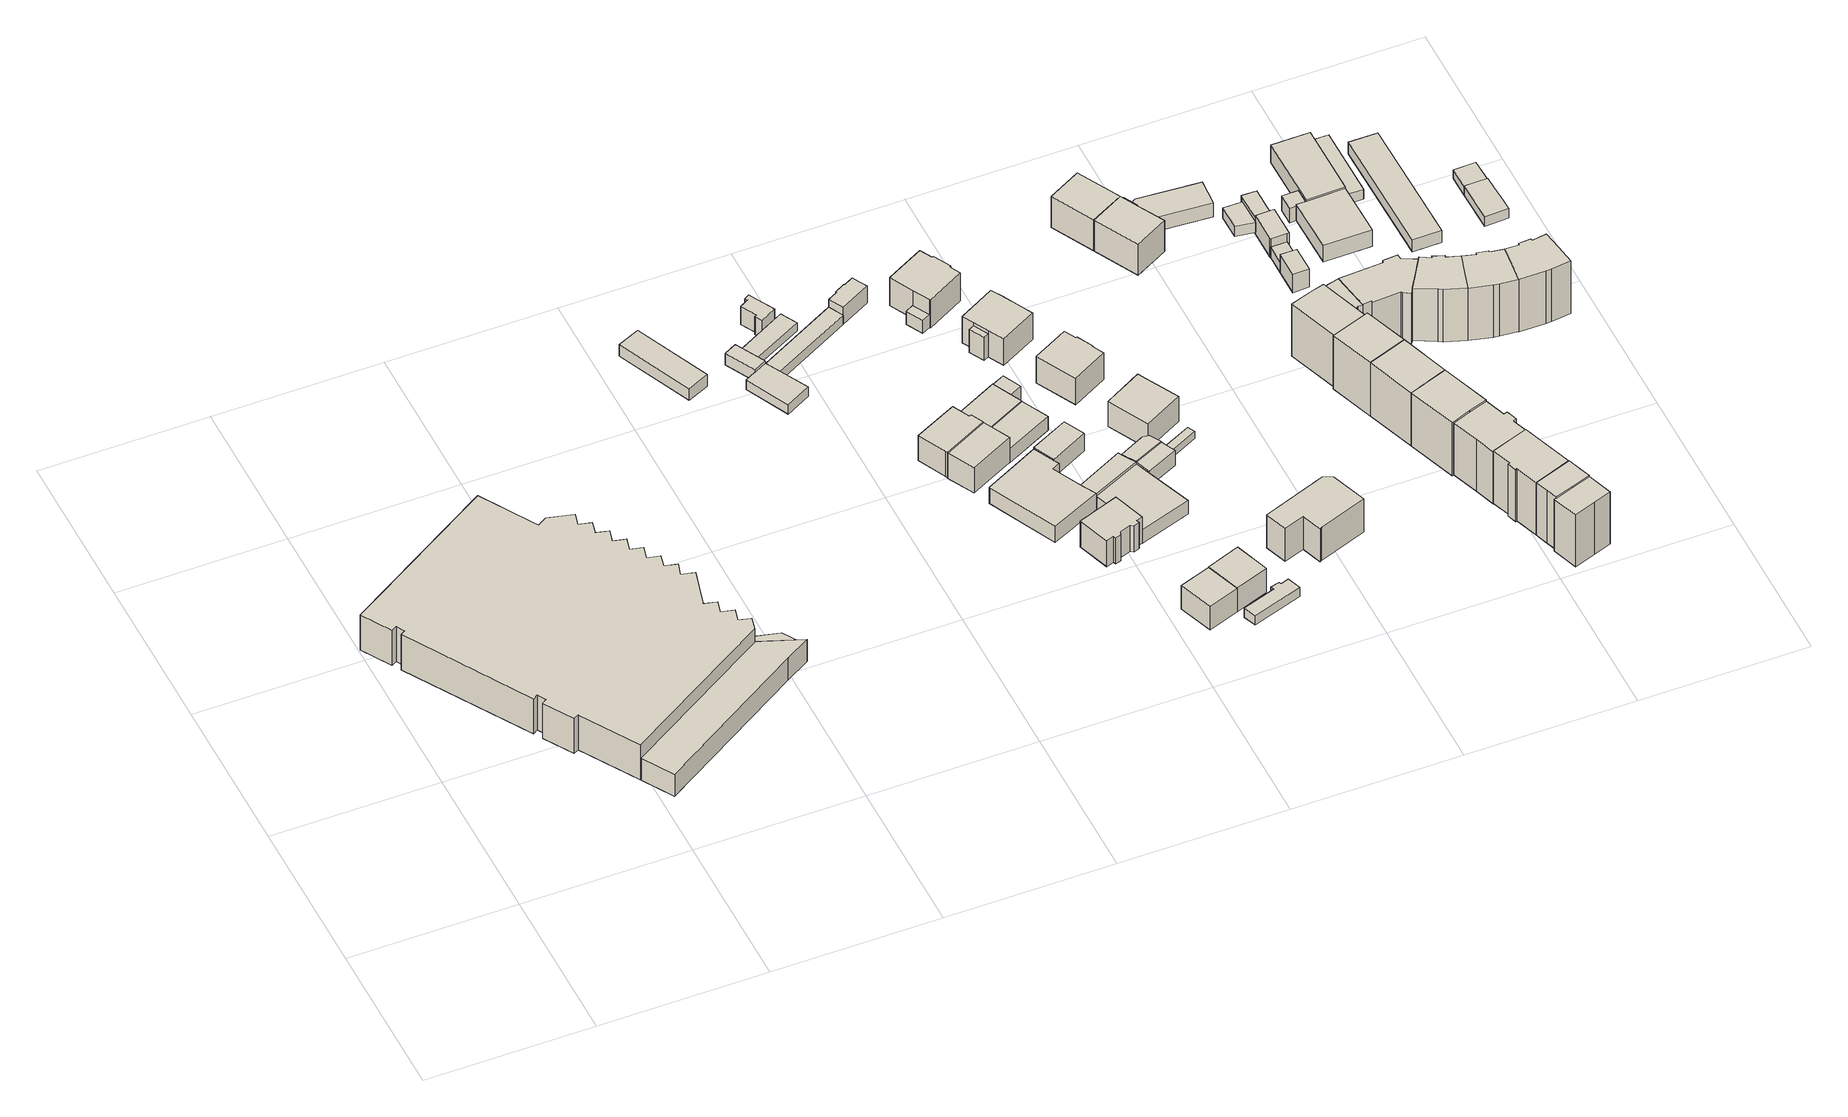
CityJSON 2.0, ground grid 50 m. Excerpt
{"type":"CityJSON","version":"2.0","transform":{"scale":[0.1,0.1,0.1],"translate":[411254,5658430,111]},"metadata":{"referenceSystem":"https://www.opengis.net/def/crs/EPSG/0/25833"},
"CityObjects":{
"building1":{"type":"Building","attributes":{"Dachtyp_tdc":"tdcPolyFlatRoof","Gemeindeschluessel":14612000,"Dachneigung":0,"QualitaetDacherkennung":61,"Geometrietyp2DReferenz":"3000","measuredHeight":13.08,"function":"31001_2000","roofType":"1000"},"geometry":[{"type":"Solid","lod":"1","boundaries":[[[[0,1,2,3,4,5,6,7,8,9,10,11,12,13,14,15,16,17,18,19,20,21,22,23,24,25,26,27,28,29,30,31,32,33,34,35,36,37,38]],[[39,40,41,42,43,44,45,46,47,48,49,50,51,52,53,54,55,56,57,58,59,60,61,62,63,64,65,66,67,68,69,70,71,72,73,74,75,76,77]],[[38,40,39,0]],[[37,41,40,38]],[[36,42,41,37]],[[35,43,42,36]],[[34,44,43,35]],[[33,45,44,34]],[[32,46,45,33]],[[31,47,46,32]],[[30,48,47,31]],[[29,49,48,30]],[[28,50,49,29]],[[27,51,50,28]],[[26,52,51,27]],[[25,53,52,26]],[[24,54,53,25]],[[23,55,54,24]],[[22,56,55,23]],[[21,57,56,22]],[[20,58,57,21]],[[19,59,58,20]],[[18,60,59,19]],[[17,61,60,18]],[[16,62,61,17]],[[15,63,62,16]],[[14,64,63,15]],[[13,65,64,14]],[[12,66,65,13]],[[11,67,66,12]],[[10,68,67,11]],[[9,69,68,10]],[[8,70,69,9]],[[7,71,70,8]],[[6,72,71,7]],[[5,73,72,6]],[[4,74,73,5]],[[3,75,74,4]],[[2,76,75,3]],[[1,77,76,2]],[[0,39,77,1]]]]}]},
"building2":{"type":"Building","attributes":{"Gemeindeschluessel":14612000,"Geometrietyp2DReferenz":"3000","function":"31001_2000","roofType":"9999"},"children":["building2-1","building2-2"]},
"building2-1":{"type":"BuildingPart","attributes":{"Dachtyp_tdc":"tdcPolyFlatRoof","Dachneigung":0,"QualitaetDacherkennung":63,"Geometrietyp2DReferenz":"3000","measuredHeight":6.18,"roofType":"1000"},"parents":["building2"],"geometry":[{"type":"Solid","lod":"1","boundaries":[[[[78,79,80,81]],[[70,69,82,83]],[[81,69,70,78]],[[80,82,69,81]],[[79,83,82,80]],[[78,70,83,79]]]]}]},
"building2-2":{"type":"BuildingPart","attributes":{"Dachtyp_tdc":"tdcPolyFlatRoof","Dachneigung":0,"QualitaetDacherkennung":69,"Geometrietyp2DReferenz":"3000","measuredHeight":8.22,"roofType":"1000"},"parents":["building2"],"geometry":[{"type":"Solid","lod":"1","boundaries":[[[[84,85,86,87,88]],[[89,71,70,83,90]],[[88,71,89,84]],[[87,70,71,88]],[[86,83,70,87]],[[85,90,83,86]],[[84,89,90,85]]]]}]},
"building3":{"type":"Building","attributes":{"Dachtyp_tdc":"tdcPolyFlatRoof","Gemeindeschluessel":14612000,"Dachneigung":7.51,"QualitaetDacherkennung":59,"Geometrietyp2DReferenz":"3000","measuredHeight":4.82,"function":"31001_2000","roofType":"2100"},"geometry":[{"type":"Solid","lod":"1","boundaries":[[[[91,92,93,94]],[[95,96,97,98]],[[94,96,95,91]],[[93,97,96,94]],[[92,98,97,93]],[[91,95,98,92]]]]}]},
"building4":{"type":"Building","attributes":{"Dachtyp_tdc":"tdcPolyFlatRoof","Gemeindeschluessel":14612000,"Dachneigung":4.12,"QualitaetDacherkennung":64,"Geometrietyp2DReferenz":"3000","measuredHeight":4.33,"function":"31001_9998","roofType":"2100"},"geometry":[{"type":"Solid","lod":"1","boundaries":[[[[99,100,101,102,103]],[[104,105,106,107,108]],[[103,105,104,99]],[[102,106,105,103]],[[101,107,106,102]],[[100,108,107,101]],[[99,104,108,100]]]]}]},
"building5":{"type":"Building","attributes":{"Dachtyp_tdc":"tdcFreeFormRoof","Gemeindeschluessel":14612000,"Dachneigung":15.42,"QualitaetDacherkennung":23,"Geometrietyp2DReferenz":"3000","measuredHeight":4.1,"function":"31001_9998","roofType":"5000"},"geometry":[{"type":"Solid","lod":"1","boundaries":[[[[109,110,111,112,113,114,115]],[[116,117,118,108,107,119,120]],[[115,117,116,109]],[[114,118,117,115]],[[113,108,118,114]],[[112,107,108,113]],[[111,119,107,112]],[[110,120,119,111]],[[109,116,120,110]]]]}]},
"building6":{"type":"Building","attributes":{"Dachtyp_tdc":"tdcPolyFlatRoof","Gemeindeschluessel":14612000,"Dachneigung":0,"QualitaetDacherkennung":0,"Geometrietyp2DReferenz":"3000","BezugspunktDach":"2000","measuredHeight":3,"function":"31001_9998"},"geometry":[{"type":"Solid","lod":"1","boundaries":[[[[121,122,123,124,125,126]],[[127,128,129,130,131,132]],[[126,128,127,121]],[[125,129,128,126]],[[124,130,129,125]],[[123,131,130,124]],[[122,132,131,123]],[[121,127,132,122]]]]}]},
"building7":{"type":"Building","attributes":{"Dachtyp_tdc":"tdcPolyFlatRoof","Gemeindeschluessel":14612000,"Dachneigung":0,"QualitaetDacherkennung":67,"Geometrietyp2DReferenz":"3000","measuredHeight":6.72,"function":"31001_9998","roofType":"1000"},"geometry":[{"type":"Solid","lod":"1","boundaries":[[[[133,134,135,136,137,138,139,140,141]],[[142,143,144,145,146,147,148,149,150]],[[141,143,142,133]],[[140,144,143,141]],[[139,145,144,140]],[[138,146,145,139]],[[137,147,146,138]],[[136,148,147,137]],[[135,149,148,136]],[[134,150,149,135]],[[133,142,150,134]]]]}]},
"building8":{"type":"Building","attributes":{"Dachtyp_tdc":"tdcPolyFlatRoof","Gemeindeschluessel":14612000,"Dachneigung":4.12,"QualitaetDacherkennung":83,"Geometrietyp2DReferenz":"3000","measuredHeight":3.66,"function":"31001_9998","roofType":"2100"},"geometry":[{"type":"Solid","lod":"1","boundaries":[[[[151,152,153,154]],[[155,156,157,158]],[[154,156,155,151]],[[153,157,156,154]],[[152,158,157,153]],[[151,155,158,152]]]]}]},
"building9":{"type":"Building","attributes":{"Dachtyp_tdc":"tdcGableRoof","Gemeindeschluessel":14612000,"Dachneigung":14.39,"QualitaetDacherkennung":84,"Geometrietyp2DReferenz":"3000","measuredHeight":10.56,"function":"31001_9998","roofType":"3100"},"geometry":[{"type":"Solid","lod":"1","boundaries":[[[[159,160,161,162,163,164,165,166]],[[167,168,169,170,171,172,173,174]],[[166,168,167,159]],[[165,169,168,166]],[[164,170,169,165]],[[163,171,170,164]],[[162,172,171,163]],[[161,173,172,162]],[[160,174,173,161]],[[159,167,174,160]]]]}]},
"building10":{"type":"Building","attributes":{"Dachtyp_tdc":"tdcPolyFlatRoof","Gemeindeschluessel":14612000,"Dachneigung":14.46,"QualitaetDacherkennung":82,"Geometrietyp2DReferenz":"3000","measuredHeight":10.48,"function":"31001_9998","roofType":"2100"},"geometry":[{"type":"Solid","lod":"1","boundaries":[[[[175,176,177,178]],[[179,180,181,182]],[[178,180,179,175]],[[177,181,180,178]],[[176,182,181,177]],[[175,179,182,176]]]]}]},
"building11":{"type":"Building","attributes":{"Dachtyp_tdc":"tdcPolyFlatRoof","Gemeindeschluessel":14612000,"Dachneigung":0,"QualitaetDacherkennung":43,"Geometrietyp2DReferenz":"3000","measuredHeight":5.96,"function":"31001_2000","roofType":"1000"},"geometry":[{"type":"Solid","lod":"1","boundaries":[[[[183,184,185,186,187,188,189,190]],[[191,192,193,194,195,196,197,198]],[[190,192,191,183]],[[189,193,192,190]],[[188,194,193,189]],[[187,195,194,188]],[[186,196,195,187]],[[185,197,196,186]],[[184,198,197,185]],[[183,191,198,184]]]]}]},
"building12":{"type":"Building","attributes":{"Gemeindeschluessel":14612000,"Geometrietyp2DReferenz":"3000","function":"31001_9998","roofType":"9999"},"children":["building12-1","building12-2"]},
"building12-1":{"type":"BuildingPart","attributes":{"Dachtyp_tdc":"tdcFreeFormRoof","Dachneigung":60.42,"QualitaetDacherkennung":15,"Geometrietyp2DReferenz":"3000","measuredHeight":5.49,"roofType":"5000"},"parents":["building12"],"geometry":[{"type":"Solid","lod":"1","boundaries":[[[[199,200,201,202,203,204]],[[205,206,207,208,209,210]],[[204,206,205,199]],[[203,207,206,204]],[[202,208,207,203]],[[201,209,208,202]],[[200,210,209,201]],[[199,205,210,200]]]]}]},
"building12-2":{"type":"BuildingPart","attributes":{"Dachtyp_tdc":"tdcPolyFlatRoof","Dachneigung":4.67,"QualitaetDacherkennung":57,"Geometrietyp2DReferenz":"3000","measuredHeight":10.01,"roofType":"2100"},"parents":["building12"],"geometry":[{"type":"Solid","lod":"1","boundaries":[[[[211,212,213,214,215,216,217,218,219,220,221,222,223,224]],[[225,210,209,226,227,228,229,230,231,232,233,234,235,236]],[[224,210,225,211]],[[223,209,210,224]],[[222,226,209,223]],[[221,227,226,222]],[[220,228,227,221]],[[219,229,228,220]],[[218,230,229,219]],[[217,231,230,218]],[[216,232,231,217]],[[215,233,232,216]],[[214,234,233,215]],[[213,235,234,214]],[[212,236,235,213]],[[211,225,236,212]]]]}]},
"building13":{"type":"Building","attributes":{"Dachtyp_tdc":"tdcHipAndGableRoof","Gemeindeschluessel":14612000,"Dachneigung":16.32,"QualitaetDacherkennung":55,"Geometrietyp2DReferenz":"3000","measuredHeight":10.18,"function":"31001_9998","roofType":"5000"},"geometry":[{"type":"Solid","lod":"1","boundaries":[[[[237,238,239,240]],[[241,242,243,244]],[[240,242,241,237]],[[239,243,242,240]],[[238,244,243,239]],[[237,241,244,238]]]]}]},
"building14":{"type":"Building","attributes":{"Dachtyp_tdc":"tdcPolyFlatRoof","Gemeindeschluessel":14612000,"Dachneigung":0,"QualitaetDacherkennung":76,"Geometrietyp2DReferenz":"3000","measuredHeight":6.35,"function":"31001_9998","roofType":"1000"},"geometry":[{"type":"Solid","lod":"1","boundaries":[[[[245,246,247,248,249,250,251,252,253]],[[157,254,255,256,257,258,259,260,158]],[[253,254,157,245]],[[252,255,254,253]],[[251,256,255,252]],[[250,257,256,251]],[[249,258,257,250]],[[248,259,258,249]],[[247,260,259,248]],[[246,158,260,247]],[[245,157,158,246]]]]}]},
"building15":{"type":"Building","attributes":{"Gemeindeschluessel":14612000,"Geometrietyp2DReferenz":"3000","function":"31001_9998","roofType":"9999"},"children":["building15-1","building15-2"]},
"building15-1":{"type":"BuildingPart","attributes":{"Dachtyp_tdc":"tdcPolyFlatRoof","Dachneigung":4.75,"QualitaetDacherkennung":85,"Geometrietyp2DReferenz":"3000","measuredHeight":5.37,"roofType":"2100"},"parents":["building15"],"geometry":[{"type":"Solid","lod":"1","boundaries":[[[[261,262,263,264,265,266,267]],[[268,269,270,271,272,273,274]],[[267,269,268,261]],[[266,270,269,267]],[[265,271,270,266]],[[264,272,271,265]],[[263,273,272,264]],[[262,274,273,263]],[[261,268,274,262]]]]}]},
"building15-2":{"type":"BuildingPart","attributes":{"Dachtyp_tdc":"tdcPolyFlatRoof","Dachneigung":5.78,"QualitaetDacherkennung":74,"Geometrietyp2DReferenz":"3000","measuredHeight":5.11,"roofType":"2100"},"parents":["building15"],"geometry":[{"type":"Solid","lod":"1","boundaries":[[[[275,276,277,278]],[[270,269,279,280]],[[278,269,270,275]],[[277,279,269,278]],[[276,280,279,277]],[[275,270,280,276]]]]}]},
"building16":{"type":"Building","attributes":{"Dachtyp_tdc":"tdcPolyFlatRoof","Gemeindeschluessel":14612000,"Dachneigung":5.13,"QualitaetDacherkennung":80,"Geometrietyp2DReferenz":"3000","measuredHeight":5.49,"function":"31001_9998","roofType":"2100"},"geometry":[{"type":"Solid","lod":"1","boundaries":[[[[281,282,283,284]],[[285,286,287,288]],[[284,286,285,281]],[[283,287,286,284]],[[282,288,287,283]],[[281,285,288,282]]]]}]},
"building17":{"type":"Building","attributes":{"Dachtyp_tdc":"tdcPolyFlatRoof","Gemeindeschluessel":14612000,"Dachneigung":6.75,"QualitaetDacherkennung":76,"Geometrietyp2DReferenz":"3000","measuredHeight":6.96,"function":"31001_9998","roofType":"2100"},"geometry":[{"type":"Solid","lod":"1","boundaries":[[[[289,290,291,292]],[[293,294,193,192]],[[292,294,293,289]],[[291,193,294,292]],[[290,192,193,291]],[[289,293,192,290]]]]}]},
"building18":{"type":"Building","attributes":{"Dachtyp_tdc":"tdcFreeFormRoof","Gemeindeschluessel":14612000,"Dachneigung":12.95,"QualitaetDacherkennung":34,"Geometrietyp2DReferenz":"3000","measuredHeight":5.92,"function":"31001_2000","roofType":"5000"},"geometry":[{"type":"Solid","lod":"1","boundaries":[[[[295,296,297,298,299]],[[300,301,302,303,304]],[[299,301,300,295]],[[298,302,301,299]],[[297,303,302,298]],[[296,304,303,297]],[[295,300,304,296]]]]}]},
"building19":{"type":"Building","attributes":{"Dachtyp_tdc":"tdcHipAndGableRoof","Gemeindeschluessel":14612000,"Dachneigung":28.49,"QualitaetDacherkennung":58,"Geometrietyp2DReferenz":"3000","measuredHeight":10.34,"function":"31001_9998","roofType":"5000"},"geometry":[{"type":"Solid","lod":"1","boundaries":[[[[305,306,307,308]],[[244,309,310,241]],[[308,309,244,305]],[[307,310,309,308]],[[306,241,310,307]],[[305,244,241,306]]]]}]},
"building20":{"type":"Building","attributes":{"Dachtyp_tdc":"tdcPolyFlatRoof","Gemeindeschluessel":14612000,"Dachneigung":0,"QualitaetDacherkennung":38,"Geometrietyp2DReferenz":"3000","measuredHeight":4.94,"function":"31001_2000","roofType":"1000"},"geometry":[{"type":"Solid","lod":"1","boundaries":[[[[311,312,313,314,315,316,317]],[[318,319,320,321,322,323,324]],[[317,319,318,311]],[[316,320,319,317]],[[315,321,320,316]],[[314,322,321,315]],[[313,323,322,314]],[[312,324,323,313]],[[311,318,324,312]]]]}]},
"building21":{"type":"Building","attributes":{"Dachtyp_tdc":"tdcFreeFormRoof","Gemeindeschluessel":14612000,"Dachneigung":11.12,"QualitaetDacherkennung":41,"Geometrietyp2DReferenz":"3000","measuredHeight":3.83,"function":"31001_9998","roofType":"5000"},"geometry":[{"type":"Solid","lod":"1","boundaries":[[[[325,326,327,328,329,330,331,332]],[[333,334,335,336,337,338,339,340]],[[332,334,333,325]],[[331,335,334,332]],[[330,336,335,331]],[[329,337,336,330]],[[328,338,337,329]],[[327,339,338,328]],[[326,340,339,327]],[[325,333,340,326]]]]}]},
"building22":{"type":"Building","attributes":{"Dachtyp_tdc":"tdcPolyFlatRoof","Gemeindeschluessel":14612000,"Dachneigung":0,"QualitaetDacherkennung":62,"Geometrietyp2DReferenz":"3000","measuredHeight":8.51,"function":"31001_9998","roofType":"1000"},"geometry":[{"type":"Solid","lod":"1","boundaries":[[[[341,342,343,344]],[[345,346,347,348]],[[344,346,345,341]],[[343,347,346,344]],[[342,348,347,343]],[[341,345,348,342]]]]}]},
"building23":{"type":"Building","attributes":{"Gemeindeschluessel":14612000,"Geometrietyp2DReferenz":"3000","function":"31001_9998","roofType":"9999"},"children":["building23-1","building23-2"]},
"building23-1":{"type":"BuildingPart","attributes":{"Dachtyp_tdc":"tdcTentRoof","Dachneigung":28.01,"QualitaetDacherkennung":72,"Geometrietyp2DReferenz":"3000","measuredHeight":12.23,"roofType":"3500"},"parents":["building23"],"geometry":[{"type":"Solid","lod":"1","boundaries":[[[[349,350,351,352,353,354,355,356,357,358,359]],[[360,361,362,363,364,365,366,367,368,369,370]],[[358,361,360,359]],[[357,362,361,358]],[[356,363,362,357]],[[355,364,363,356]],[[354,365,364,355]],[[353,366,365,354]],[[352,367,366,353]],[[351,368,367,352]],[[350,369,368,351]],[[349,370,369,350]],[[359,360,370,349]]]]}]},
"building23-2":{"type":"BuildingPart","attributes":{"Dachtyp_tdc":"tdcPolyFlatRoof","Dachneigung":11.77,"QualitaetDacherkennung":34,"Geometrietyp2DReferenz":"3000","measuredHeight":5.04,"roofType":"2100"},"parents":["building23"],"geometry":[{"type":"Solid","lod":"1","boundaries":[[[[371,372,373,374]],[[370,375,376,360]],[[374,370,360,371]],[[373,375,370,374]],[[372,376,375,373]],[[371,360,376,372]]]]}]},
"building24":{"type":"Building","attributes":{"Dachtyp_tdc":"tdcPolyFlatRoof","Gemeindeschluessel":14612000,"Dachneigung":4.65,"QualitaetDacherkennung":80,"Geometrietyp2DReferenz":"3000","measuredHeight":5.92,"function":"31001_9998","roofType":"2100"},"geometry":[{"type":"Solid","lod":"1","boundaries":[[[[377,378,379,380,381]],[[300,304,382,383,384]],[[381,304,300,377]],[[380,382,304,381]],[[379,383,382,380]],[[378,384,383,379]],[[377,300,384,378]]]]}]},
"building25":{"type":"Building","attributes":{"Dachtyp_tdc":"tdcPolyFlatRoof","Gemeindeschluessel":14612000,"Dachneigung":6.92,"QualitaetDacherkennung":76,"Geometrietyp2DReferenz":"3000","measuredHeight":5.82,"function":"31001_9998","roofType":"2100"},"geometry":[{"type":"Solid","lod":"1","boundaries":[[[[385,386,387,388,295]],[[324,323,389,390,391]],[[295,323,324,385]],[[388,389,323,295]],[[387,390,389,388]],[[386,391,390,387]],[[385,324,391,386]]]]}]},
"building26":{"type":"Building","attributes":{"Dachtyp_tdc":"tdcTentRoof","Gemeindeschluessel":14612000,"Dachneigung":22.15,"QualitaetDacherkennung":84,"Geometrietyp2DReferenz":"3000","measuredHeight":11.13,"function":"31001_9998","roofType":"3500"},"geometry":[{"type":"Solid","lod":"1","boundaries":[[[[392,393,394,395,396,397,398,399]],[[348,347,400,401,402,403,404,405]],[[399,347,348,392]],[[398,400,347,399]],[[397,401,400,398]],[[396,402,401,397]],[[395,403,402,396]],[[394,404,403,395]],[[393,405,404,394]],[[392,348,405,393]]]]}]},
"building27":{"type":"Building","attributes":{"Dachtyp_tdc":"tdcTentRoof","Gemeindeschluessel":14612000,"Dachneigung":26.47,"QualitaetDacherkennung":76,"Geometrietyp2DReferenz":"3000","measuredHeight":11.35,"function":"31001_9998","roofType":"3500"},"geometry":[{"type":"Solid","lod":"1","boundaries":[[[[406,407,408,409,410,411,412,413]],[[414,415,416,417,418,419,420,421]],[[413,415,414,406]],[[412,416,415,413]],[[411,417,416,412]],[[410,418,417,411]],[[409,419,418,410]],[[408,420,419,409]],[[407,421,420,408]],[[406,414,421,407]]]]}]},
"building28":{"type":"Building","attributes":{"Gemeindeschluessel":14612000,"Geometrietyp2DReferenz":"3000","function":"31001_9998","roofType":"9999"},"children":["building28-1","building28-2"]},
"building28-1":{"type":"BuildingPart","attributes":{"Dachtyp_tdc":"tdcCutTentRoof","Dachneigung":27.19,"QualitaetDacherkennung":59,"Geometrietyp2DReferenz":"3000","measuredHeight":10.46,"roofType":"9999"},"parents":["building28"],"geometry":[{"type":"Solid","lod":"1","boundaries":[[[[422,423,424,425,426,427]],[[428,429,430,431,432,433]],[[427,429,428,422]],[[426,430,429,427]],[[425,431,430,426]],[[424,432,431,425]],[[423,433,432,424]],[[422,428,433,423]]]]}]},
"building28-2":{"type":"BuildingPart","attributes":{"Dachtyp_tdc":"tdcFreeFormRoof","Dachneigung":67.73,"QualitaetDacherkennung":7,"Geometrietyp2DReferenz":"3000","measuredHeight":10.46,"roofType":"5000"},"parents":["building28"],"geometry":[{"type":"Solid","lod":"1","boundaries":[[[[434,435,434,436,437,438,439,440,441,442,443,444]],[[445,446,447,448,449,450,451,452,433,453,445,432]],[[444,446,445,434]],[[443,447,446,444]],[[442,448,447,443]],[[441,449,448,442]],[[440,450,449,441]],[[439,451,450,440]],[[438,452,451,439]],[[437,433,452,438]],[[436,453,433,437]],[[453,436,434,445]]]]}]},
"building29":{"type":"Building","attributes":{"Dachtyp_tdc":"tdcPolyFlatRoof","Gemeindeschluessel":14612000,"Dachneigung":2.6,"QualitaetDacherkennung":57,"Geometrietyp2DReferenz":"3000","measuredHeight":2.65,"function":"31001_9998","roofType":"2100"},"geometry":[{"type":"Solid","lod":"1","boundaries":[[[[454,455,456,457]],[[458,459,460,461]],[[457,459,458,454]],[[456,460,459,457]],[[455,461,460,456]],[[454,458,461,455]]]]}]},
"building30":{"type":"Building","attributes":{"Dachtyp_tdc":"tdcFreeFormRoof","Gemeindeschluessel":14612000,"Dachneigung":30.35,"QualitaetDacherkennung":21,"Geometrietyp2DReferenz":"3000","measuredHeight":14.99,"function":"31001_9998","roofType":"5000"},"geometry":[{"type":"Solid","lod":"1","boundaries":[[[[462,463,464,465,466,467,468,469,470,471]],[[472,473,474,475,476,477,478,479,480,481]],[[471,473,472,462]],[[470,474,473,471]],[[469,475,474,470]],[[468,476,475,469]],[[467,477,476,468]],[[466,478,477,467]],[[465,479,478,466]],[[464,480,479,465]],[[463,481,480,464]],[[462,472,481,463]]]]}]},
"building31":{"type":"Building","attributes":{"Dachtyp_tdc":"tdcHipAndGableRoof","Gemeindeschluessel":14612000,"Dachneigung":25.58,"QualitaetDacherkennung":84,"Geometrietyp2DReferenz":"3000","measuredHeight":12.8,"function":"31001_9998","roofType":"5000"},"geometry":[{"type":"Solid","lod":"1","boundaries":[[[[482,483,484,485]],[[486,487,488,489]],[[485,487,486,482]],[[484,488,487,485]],[[483,489,488,484]],[[482,486,489,483]]]]}]},
"building32":{"type":"Building","attributes":{"Dachtyp_tdc":"tdcFreeFormRoof","Gemeindeschluessel":14612000,"Dachneigung":25.18,"QualitaetDacherkennung":91,"Geometrietyp2DReferenz":"3000","measuredHeight":12.78,"function":"31001_9998","roofType":"5000"},"geometry":[{"type":"Solid","lod":"1","boundaries":[[[[482,490,491,492,483]],[[486,489,493,494,495]],[[483,489,486,482]],[[492,493,489,483]],[[491,494,493,492]],[[490,495,494,491]],[[482,486,495,490]]]]}]},
"building33":{"type":"Building","attributes":{"Dachtyp_tdc":"tdcPolyFlatRoof","Gemeindeschluessel":14612000,"Dachneigung":29.62,"QualitaetDacherkennung":28,"Geometrietyp2DReferenz":"3000","measuredHeight":9.8,"function":"31001_9998","roofType":"2100"},"geometry":[{"type":"Solid","lod":"1","boundaries":[[[[496,497,498,499]],[[500,501,502,503]],[[499,501,500,496]],[[498,502,501,499]],[[497,503,502,498]],[[496,500,503,497]]]]}]},
"building34":{"type":"Building","attributes":{"Dachtyp_tdc":"tdcPolyFlatRoof","Gemeindeschluessel":14612000,"Dachneigung":9.31,"QualitaetDacherkennung":53,"Geometrietyp2DReferenz":"3000","measuredHeight":2.68,"function":"31001_9998","roofType":"2100"},"geometry":[{"type":"Solid","lod":"1","boundaries":[[[[504,505,506,507]],[[508,502,501,509]],[[507,502,508,504]],[[506,501,502,507]],[[505,509,501,506]],[[504,508,509,505]]]]}]},
"building35":{"type":"Building","attributes":{"Dachtyp_tdc":"tdcPolyFlatRoof","Gemeindeschluessel":14612000,"Dachneigung":0,"QualitaetDacherkennung":59,"Geometrietyp2DReferenz":"3000","measuredHeight":2.91,"function":"31001_9998","roofType":"1000"},"geometry":[{"type":"Solid","lod":"1","boundaries":[[[[510,511,512,513]],[[514,515,516,517]],[[513,515,514,510]],[[512,516,515,513]],[[511,517,516,512]],[[510,514,517,511]]]]}]},
"building36":{"type":"Building","attributes":{"Gemeindeschluessel":14612000,"Geometrietyp2DReferenz":"3000","function":"31001_9998","roofType":"9999"},"children":["building36-1","building36-2"]},
"building36-1":{"type":"BuildingPart","attributes":{"Dachtyp_tdc":"tdcFreeFormRoof","Dachneigung":70.33,"QualitaetDacherkennung":20,"Geometrietyp2DReferenz":"3000","measuredHeight":23.27,"roofType":"5000"},"parents":["building36"],"geometry":[{"type":"Solid","lod":"1","boundaries":[[[[518,519,520,521,522,523,524]],[[525,526,527,528,529,530,531]],[[524,526,525,518]],[[523,527,526,524]],[[522,528,527,523]],[[521,529,528,522]],[[520,530,529,521]],[[519,531,530,520]],[[518,525,531,519]]]]}]},
"building36-2":{"type":"BuildingPart","attributes":{"Dachtyp_tdc":"tdcHipAndGableRoof","Dachneigung":43.86,"QualitaetDacherkennung":59,"Geometrietyp2DReferenz":"3000","measuredHeight":22.05,"roofType":"5000"},"parents":["building36"],"geometry":[{"type":"Solid","lod":"1","boundaries":[[[[532,533,534,535,536,537,538,539]],[[540,541,542,543,531,530,528,544]],[[539,541,540,532]],[[538,542,541,539]],[[537,543,542,538]],[[536,531,543,537]],[[535,530,531,536]],[[534,528,530,535]],[[533,544,528,534]],[[532,540,544,533]]]]}]},
"building37":{"type":"Building","attributes":{"Dachtyp_tdc":"tdcFreeFormRoof","Gemeindeschluessel":14612000,"Dachneigung":43.77,"QualitaetDacherkennung":76,"Geometrietyp2DReferenz":"3000","measuredHeight":22.95,"function":"31001_9998","roofType":"5000"},"geometry":[{"type":"Solid","lod":"1","boundaries":[[[[545,546,547,548,549,550]],[[551,552,541,544,553,554]],[[550,552,551,545]],[[549,541,552,550]],[[548,544,541,549]],[[547,553,544,548]],[[546,554,553,547]],[[545,551,554,546]]]]}]},
"building38":{"type":"Building","attributes":{"Dachtyp_tdc":"tdcGableRoof","Gemeindeschluessel":14612000,"Dachneigung":43.93,"QualitaetDacherkennung":76,"Geometrietyp2DReferenz":"3000","measuredHeight":22.89,"function":"31001_9998","roofType":"3100"},"geometry":[{"type":"Solid","lod":"1","boundaries":[[[[546,545,555,556]],[[557,558,559,560]],[[556,558,557,546]],[[555,559,558,556]],[[545,560,559,555]],[[546,557,560,545]]]]}]},
"building39":{"type":"Building","attributes":{"Dachtyp_tdc":"tdcGableRoof","Gemeindeschluessel":14612000,"Dachneigung":43.85,"QualitaetDacherkennung":76,"Geometrietyp2DReferenz":"3000","measuredHeight":22.89,"function":"31001_9998","roofType":"3100"},"geometry":[{"type":"Solid","lod":"1","boundaries":[[[[555,561,562,563,564,556,565]],[[559,566,558,567,568,569,570]],[[565,566,559,555]],[[556,558,566,565]],[[564,567,558,556]],[[563,568,567,564]],[[562,569,568,563]],[[561,570,569,562]],[[555,559,570,561]]]]}]},
"building40":{"type":"Building","attributes":{"Dachtyp_tdc":"tdcGableRoof","Gemeindeschluessel":14612000,"Dachneigung":44.08,"QualitaetDacherkennung":73,"Geometrietyp2DReferenz":"3000","measuredHeight":22.61,"function":"31001_9998","roofType":"3100"},"geometry":[{"type":"Solid","lod":"1","boundaries":[[[[571,572,573,574,575,576,577,578,579,580,581]],[[582,583,584,585,586,587,588,589,590,591,592]],[[581,583,582,571]],[[580,584,583,581]],[[579,585,584,580]],[[578,586,585,579]],[[577,587,586,578]],[[576,588,587,577]],[[575,589,588,576]],[[574,590,589,575]],[[573,591,590,574]],[[572,592,591,573]],[[571,582,592,572]]]]}]},
"building41":{"type":"Building","attributes":{"Dachtyp_tdc":"tdcPolyFlatRoof","Gemeindeschluessel":14612000,"Dachneigung":4.4,"QualitaetDacherkennung":89,"Geometrietyp2DReferenz":"3000","measuredHeight":5.41,"function":"31001_9998","roofType":"2100"},"geometry":[{"type":"Solid","lod":"1","boundaries":[[[[593,594,595,596,597,598]],[[599,600,601,602,516,515]],[[598,600,599,593]],[[597,601,600,598]],[[596,602,601,597]],[[595,516,602,596]],[[594,515,516,595]],[[593,599,515,594]]]]}]},
"building42":{"type":"Building","attributes":{"Dachtyp_tdc":"tdcGableRoof","Gemeindeschluessel":14612000,"Dachneigung":44.74,"QualitaetDacherkennung":74,"Geometrietyp2DReferenz":"3000","measuredHeight":22.44,"function":"31001_9998","roofType":"3100"},"geometry":[{"type":"Solid","lod":"1","boundaries":[[[[603,604,605,606,607,608,609,610,611,612]],[[613,614,615,616,617,618,619,620,621,622]],[[612,614,613,603]],[[611,615,614,612]],[[610,616,615,611]],[[609,617,616,610]],[[608,618,617,609]],[[607,619,618,608]],[[606,620,619,607]],[[605,621,620,606]],[[604,622,621,605]],[[603,613,622,604]]]]}]},
"building43":{"type":"Building","attributes":{"Gemeindeschluessel":14612000,"Geometrietyp2DReferenz":"3000","function":"31001_9998","roofType":"9999"},"children":["building43-1","building43-2"]},
"building43-1":{"type":"BuildingPart","attributes":{"Dachtyp_tdc":"tdcGableRoof","Dachneigung":44.37,"QualitaetDacherkennung":73,"Geometrietyp2DReferenz":"3000","measuredHeight":22.47,"roofType":"3100"},"parents":["building43"],"geometry":[{"type":"MultiSurface","lod":"1","boundaries":[[[623,624,625,626,627,628,629,630]],[[631,632,633,634,621,635,619,636]],[[630,632,631,623]],[[632,630,629,633]],[[629,633,637,638]],[[628,634,633,629]],[[627,621,634,628]],[[626,635,621,627]],[[625,619,635,626]],[[624,636,619,625]],[[623,631,636,624]]]}]},
"building43-2":{"type":"BuildingPart","attributes":{"Dachtyp_tdc":"tdcGableRoof","Dachneigung":43.38,"QualitaetDacherkennung":68,"Geometrietyp2DReferenz":"3000","measuredHeight":22.41,"roofType":"3100"},"parents":["building43"],"geometry":[{"type":"Solid","lod":"1","boundaries":[[[[639,640,641,642,643,644,645]],[[646,647,648,637,649,631,650]],[[645,647,646,639]],[[644,648,647,645]],[[643,637,648,644]],[[642,649,637,643]],[[641,631,649,642]],[[640,650,631,641]],[[639,646,650,640]]]]}]},
"building44":{"type":"Building","attributes":{"Dachtyp_tdc":"tdcFreeFormRoof","Gemeindeschluessel":14612000,"Dachneigung":59.11,"QualitaetDacherkennung":10,"Geometrietyp2DReferenz":"3000","measuredHeight":8.89,"function":"31001_2000","roofType":"5000"},"geometry":[{"type":"Solid","lod":"1","boundaries":[[[[651,652,653,654]],[[655,656,657,658]],[[654,656,655,651]],[[653,657,656,654]],[[652,658,657,653]],[[651,655,658,652]]]]}]},
"building45":{"type":"Building","attributes":{"Dachtyp_tdc":"tdcPolyFlatRoof","Gemeindeschluessel":14612000,"Dachneigung":5.67,"QualitaetDacherkennung":86,"Geometrietyp2DReferenz":"3000","measuredHeight":3.98,"function":"31001_2000","roofType":"2100"},"geometry":[{"type":"Solid","lod":"1","boundaries":[[[[659,660,661,662]],[[663,664,665,666]],[[662,664,663,659]],[[661,665,664,662]],[[660,666,665,661]],[[659,663,666,660]]]]}]},
"building46":{"type":"Building","attributes":{"Dachtyp_tdc":"tdcPolyFlatRoof","Gemeindeschluessel":14612000,"Dachneigung":7.92,"QualitaetDacherkennung":94,"Geometrietyp2DReferenz":"3000","measuredHeight":4.11,"function":"31001_2000","roofType":"2100"},"geometry":[{"type":"Solid","lod":"1","boundaries":[[[[667,668,669,670]],[[671,672,658,657]],[[670,672,671,667]],[[669,658,672,670]],[[668,657,658,669]],[[667,671,657,668]]]]}]},
"building47":{"type":"Building","attributes":{"Dachtyp_tdc":"tdcPolyFlatRoof","Gemeindeschluessel":14612000,"Dachneigung":0,"QualitaetDacherkennung":88,"Geometrietyp2DReferenz":"3000","measuredHeight":7.04,"function":"31001_2000","roofType":"1000"},"geometry":[{"type":"Solid","lod":"1","boundaries":[[[[673,674,675,676,677,678,679]],[[680,681,682,683,684,685,686]],[[679,681,680,673]],[[678,682,681,679]],[[677,683,682,678]],[[676,684,683,677]],[[675,685,684,676]],[[674,686,685,675]],[[673,680,686,674]]]]}]},
"building48":{"type":"Building","attributes":{"Dachtyp_tdc":"tdcFreeFormRoof","Gemeindeschluessel":14612000,"Dachneigung":42.48,"QualitaetDacherkennung":57,"Geometrietyp2DReferenz":"3000","measuredHeight":22.12,"function":"31001_9998","roofType":"5000"},"geometry":[{"type":"Solid","lod":"1","boundaries":[[[[687,688,689,690,691,692,693,694,695,696,697,698]],[[699,700,701,702,703,704,705,706,707,526,708,709]],[[698,700,699,687]],[[697,701,700,698]],[[696,702,701,697]],[[695,703,702,696]],[[694,704,703,695]],[[693,705,704,694]],[[692,706,705,693]],[[691,707,706,692]],[[690,526,707,691]],[[689,708,526,690]],[[688,709,708,689]],[[687,699,709,688]]]]}]},
"building49":{"type":"Building","attributes":{"Dachtyp_tdc":"tdcPolyFlatRoof","Gemeindeschluessel":14612000,"Dachneigung":4.29,"QualitaetDacherkennung":94,"Geometrietyp2DReferenz":"3000","measuredHeight":6.26,"function":"31001_2000","roofType":"2100"},"geometry":[{"type":"Solid","lod":"1","boundaries":[[[[710,711,712,713,714]],[[715,716,717,718,719]],[[714,716,715,710]],[[713,717,716,714]],[[712,718,717,713]],[[711,719,718,712]],[[710,715,719,711]]]]}]},
"building50":{"type":"Building","attributes":{"Dachtyp_tdc":"tdcGableRoof","Gemeindeschluessel":14612000,"Dachneigung":42.48,"QualitaetDacherkennung":55,"Geometrietyp2DReferenz":"3000","measuredHeight":22.32,"function":"31001_9998","roofType":"3100"},"geometry":[{"type":"Solid","lod":"1","boundaries":[[[[720,721,722,723,724,725,726,727,728,729,730,731]],[[732,733,734,735,736,737,738,739,740,741,742,743]],[[731,733,732,720]],[[730,734,733,731]],[[729,735,734,730]],[[728,736,735,729]],[[727,737,736,728]],[[726,738,737,727]],[[725,739,738,726]],[[724,740,739,725]],[[723,741,740,724]],[[722,742,741,723]],[[721,743,742,722]],[[720,732,743,721]]]]}]},
"building51":{"type":"Building","attributes":{"Gemeindeschluessel":14612000,"Geometrietyp2DReferenz":"3000","function":"31001_2000","roofType":"9999"},"children":["building51-1","building51-2","building51-3"]},
"building51-1":{"type":"BuildingPart","attributes":{"Dachtyp_tdc":"tdcPolyFlatRoof","Dachneigung":3.92,"QualitaetDacherkennung":96,"Geometrietyp2DReferenz":"3000","measuredHeight":5.75,"roofType":"2100"},"parents":["building51"],"geometry":[{"type":"Solid","lod":"1","boundaries":[[[[744,745,746,747,748]],[[749,750,751,752,753]],[[748,750,749,744]],[[747,751,750,748]],[[746,752,751,747]],[[745,753,752,746]],[[744,749,753,745]]]]}]},
"building51-2":{"type":"BuildingPart","attributes":{"Dachtyp_tdc":"tdcGableRoof","Dachneigung":22.05,"QualitaetDacherkennung":64,"Geometrietyp2DReferenz":"3000","measuredHeight":7.89,"roofType":"3100"},"parents":["building51"],"geometry":[{"type":"Solid","lod":"1","boundaries":[[[[754,755,756,757,758]],[[759,760,752,751,761]],[[758,760,759,754]],[[757,752,760,758]],[[756,751,752,757]],[[755,761,751,756]],[[754,759,761,755]]]]}]},
"building51-3":{"type":"BuildingPart","attributes":{"Dachtyp_tdc":"tdcGableRoof","Dachneigung":27.16,"QualitaetDacherkennung":91,"Geometrietyp2DReferenz":"3000","measuredHeight":8.05,"roofType":"3100"},"parents":["building51"],"geometry":[{"type":"Solid","lod":"1","boundaries":[[[[762,763,764,765]],[[766,761,751,767]],[[765,761,766,762]],[[764,751,761,765]],[[763,767,751,764]],[[762,766,767,763]]]]}]},
"building52":{"type":"Building","attributes":{"Dachtyp_tdc":"tdcGableRoof","Gemeindeschluessel":14612000,"Dachneigung":42.56,"QualitaetDacherkennung":63,"Geometrietyp2DReferenz":"3000","measuredHeight":22.35,"function":"31001_9998","roofType":"3100"},"geometry":[{"type":"Solid","lod":"1","boundaries":[[[[768,769,770,771,772,773,774,775,776,777,778,779]],[[780,737,781,735,782,783,784,785,786,787,788,789]],[[779,737,780,768]],[[778,781,737,779]],[[777,735,781,778]],[[776,782,735,777]],[[775,783,782,776]],[[774,784,783,775]],[[773,785,784,774]],[[772,786,785,773]],[[771,787,786,772]],[[770,788,787,771]],[[769,789,788,770]],[[768,780,789,769]]]]}]},
"building53":{"type":"Building","attributes":{"Dachtyp_tdc":"tdcPolyFlatRoof","Gemeindeschluessel":14612000,"Dachneigung":4.7,"QualitaetDacherkennung":58,"Geometrietyp2DReferenz":"3000","measuredHeight":3.83,"function":"31001_2000","roofType":"2100"},"geometry":[{"type":"Solid","lod":"1","boundaries":[[[[790,791,792,793]],[[794,795,796,797]],[[793,795,794,790]],[[792,796,795,793]],[[791,797,796,792]],[[790,794,797,791]]]]}]},
"building54":{"type":"Building","attributes":{"Dachtyp_tdc":"tdcPolyFlatRoof","Gemeindeschluessel":14612000,"Dachneigung":0,"QualitaetDacherkennung":40,"Geometrietyp2DReferenz":"3000","measuredHeight":4.36,"function":"31001_2000","roofType":"1000"},"geometry":[{"type":"Solid","lod":"1","boundaries":[[[[798,799,800,801]],[[802,803,804,805]],[[801,803,802,798]],[[800,804,803,801]],[[799,805,804,800]],[[798,802,805,799]]]]}]},
"building55":{"type":"Building","attributes":{"Dachtyp_tdc":"tdcGableRoof","Gemeindeschluessel":14612000,"Dachneigung":42.54,"QualitaetDacherkennung":55,"Geometrietyp2DReferenz":"3000","measuredHeight":22.42,"function":"31001_9998","roofType":"3100"},"geometry":[{"type":"Solid","lod":"1","boundaries":[[[[806,807,808,809,810,811,812,813,814,815,816,817]],[[818,819,820,821,822,823,824,825,826,827,828,829]],[[817,819,818,806]],[[816,820,819,817]],[[815,821,820,816]],[[814,822,821,815]],[[813,823,822,814]],[[812,824,823,813]],[[811,825,824,812]],[[810,826,825,811]],[[809,827,826,810]],[[808,828,827,809]],[[807,829,828,808]],[[806,818,829,807]]]]}]},
"building56":{"type":"Building","attributes":{"Dachtyp_tdc":"tdcPolyFlatRoof","Gemeindeschluessel":14612000,"Dachneigung":6.92,"QualitaetDacherkennung":64,"Geometrietyp2DReferenz":"3000","measuredHeight":3.93,"function":"31001_2000","roofType":"2100"},"geometry":[{"type":"Solid","lod":"1","boundaries":[[[[830,831,832,833,834,835,836]],[[837,838,839,840,841,842,843]],[[836,838,837,830]],[[835,839,838,836]],[[834,840,839,835]],[[833,841,840,834]],[[832,842,841,833]],[[831,843,842,832]],[[830,837,843,831]]]]}]},
"building57":{"type":"Building","attributes":{"Dachtyp_tdc":"tdcPolyFlatRoof","Gemeindeschluessel":14612000,"Dachneigung":7.64,"QualitaetDacherkennung":94,"Geometrietyp2DReferenz":"3000","measuredHeight":3.54,"function":"31001_2000","roofType":"2100"},"geometry":[{"type":"Solid","lod":"1","boundaries":[[[[844,845,846,847]],[[848,849,850,851]],[[847,849,848,844]],[[846,850,849,847]],[[845,851,850,846]],[[844,848,851,845]]]]}]}
},
"vertices":[
[73,929,132],[294,568,132],[309,577,132],[324,552,132],[309,543,132],[362,457,132],[377,465,132],[482,295,132],[933,571,132],[942,610,132],[905,619,132],[914,656,132],[876,666,132],[885,703,132],[847,712,132],[862,771,132],[876,827,132],[837,837,132],[847,874,132],[810,884,132],[818,921,132],[780,930,132],[790,968,132],[752,977,132],[761,1015,132],[723,1024,132],[733,1061,132],[695,1071,132],[704,1108,132],[666,1118,132],[675,1155,132],[598,1174,132],[571,1157,132],[563,1170,132],[469,1323,132],[5,1040,132],[58,953,132],[74,962,132],[88,938,132],[73,929,2],[88,938,2],[74,962,2],[58,953,2],[5,1040,2],[469,1323,2],[563,1170,2],[571,1157,2],[598,1174,2],[675,1155,2],[666,1118,2],[704,1108,2],[695,1071,2],[733,1061,2],[723,1024,2],[761,1015,2],[752,977,2],[790,968,2],[780,930,2],[818,921,2],[810,884,2],[847,874,2],[837,837,2],[876,827,2],[862,771,2],[847,712,2],[885,703,2],[876,666,2],[914,656,2],[905,619,2],[942,610,2],[933,571,2],[482,295,2],[377,465,2],[362,457,2],[309,543,2],[324,552,2],[309,577,2],[294,568,2],
[933,571,64],[1062,523,64],[1020,591,64],[942,610,64],[1020,591,2],[1062,523,2],
[538,203,84],[989,479,84],[1062,523,84],[933,571,84],[482,295,84],[538,203,2],[989,479,2],
[1072,1762,53],[1173,1536,53],[1238,1565,53],[1138,1791,53],[1072,1762,10],[1138,1791,10],[1238,1565,10],[1173,1536,10],
[1310,1611,61],[1357,1522,61],[1395,1542,61],[1355,1617,61],[1348,1630,61],[1310,1611,19],[1348,1630,19],[1355,1617,19],[1395,1542,19],[1357,1522,19],
[1462,1413,54],[1418,1497,54],[1395,1540,54],[1395,1542,54],[1357,1522,54],[1323,1504,54],[1387,1374,54],[1462,1413,19],[1387,1374,19],[1323,1504,19],[1395,1540,19],[1418,1497,19],
[1355,1617,48],[1382,1571,48],[1535,1650,48],[1509,1699,48],[1486,1687,48],[1439,1662,48],[1355,1617,18],[1439,1662,18],[1486,1687,18],[1509,1699,18],[1535,1650,18],[1382,1571,18],
[1428,1683,86],[1439,1662,86],[1486,1687,86],[1457,1742,86],[1446,1763,86],[1430,1754,86],[1435,1746,86],[1409,1732,86],[1434,1686,86],[1428,1683,19],[1434,1686,19],[1409,1732,19],[1435,1746,19],[1430,1754,19],[1446,1763,19],[1457,1742,19],[1486,1687,19],[1439,1662,19],
[1418,1497,53],[1655,1623,53],[1633,1666,53],[1395,1540,53],[1418,1497,18],[1395,1540,18],[1633,1666,18],[1655,1623,18],
[1782,1089,110],[1756,1140,110],[1630,1078,110],[1671,994,110],[1674,988,110],[1807,1055,110],[1804,1060,110],[1788,1092,110],[1782,1089,17],[1788,1092,17],[1804,1060,17],[1807,1055,17],[1674,988,17],[1671,994,17],[1630,1078,17],[1756,1140,17],
[1715,909,108],[1847,975,108],[1807,1055,108],[1674,988,108],[1715,909,15],[1674,988,15],[1807,1055,15],[1847,975,15],
[1736,857,75],[1834,652,75],[1984,721,75],[1958,768,75],[1917,852,75],[1940,863,75],[1932,878,75],[1901,940,75],[1736,857,16],[1901,940,16],[1932,878,16],[1940,863,16],[1917,852,16],[1958,768,16],[1984,721,16],[1834,652,16],
[1931,632,66],[1934,624,66],[2009,651,66],[2006,659,66],[2003,667,66],[1928,641,66],[1931,632,19],[1928,641,19],[2003,667,19],[2006,659,19],[2009,651,19],[1934,624,19],
[1887,607,115],[1921,511,115],[1943,519,115],[1946,511,115],[1963,517,115],[1966,527,115],[2000,539,115],[2009,533,115],[2026,539,115],[2023,548,115],[2024,548,115],[2042,554,115],[2009,651,115],[1934,624,115],[1887,607,19],[2042,554,19],[2024,548,19],[2023,548,19],[2026,539,19],[2009,533,19],[2000,539,19],[1966,527,19],[1963,517,19],[1946,511,19],[1943,519,19],[1921,511,19],
[2166,219,104],[2129,321,104],[2036,288,104],[2074,185,104],[2166,219,17],[2074,185,17],[2036,288,17],[2129,321,17],
[1633,1666,81],[1655,1623,81],[1746,1671,81],[1732,1697,81],[1723,1715,81],[1693,1699,81],[1692,1701,81],[1661,1685,81],[1663,1682,81],[1663,1682,18],[1661,1685,18],[1692,1701,18],[1693,1699,18],[1723,1715,18],[1732,1697,18],[1746,1671,18],
[1756,1140,66],[1782,1089,66],[1788,1092,66],[1807,1055,66],[1949,1126,66],[1932,1160,66],[1905,1215,66],[1756,1140,16],[1905,1215,16],[1932,1160,16],[1949,1126,16],[1807,1055,16],[1788,1092,16],[1782,1089,16],
[1932,1160,64],[1970,1179,64],[1943,1234,64],[1905,1215,64],[1943,1234,16],[1970,1179,16],
[1949,1126,65],[1807,1055,65],[1847,975,65],[1989,1046,65],[1949,1126,14],[1989,1046,14],[1847,975,14],[1807,1055,14],
[2013,996,81],[1901,940,81],[1932,878,81],[2044,934,81],[2013,996,16],[2044,934,16],
[2128,788,73],[2104,828,73],[2099,839,73],[1958,768,73],[1984,721,73],[2128,788,17],[1984,721,17],[1958,768,17],[2099,839,17],[2104,828,17],
[2129,321,106],[2166,219,106],[2266,255,106],[2229,358,106],[2229,358,17],[2266,255,17],
[2197,606,67],[2145,742,67],[2128,788,67],[1984,721,67],[2003,667,67],[2009,651,67],[2042,554,67],[2197,606,18],[2042,554,18],[2009,651,18],[2003,667,18],[1984,721,18],[2128,788,18],[2145,742,18],
[2275,226,51],[2175,193,51],[2190,154,51],[2340,205,51],[2325,245,51],[2300,236,51],[2298,244,51],[2271,236,51],[2275,226,17],[2271,236,17],[2298,244,17],[2300,236,17],[2325,245,17],[2340,205,17],[2190,154,17],[2175,193,17],
[1940,1348,104],[1955,1356,104],[1932,1400,104],[1916,1392,104],[1940,1348,19],[1916,1392,19],[1932,1400,19],[1955,1356,19],
[1860,1521,121],[1861,1519,121],[1974,1580,121],[1957,1612,121],[1961,1614,121],[1934,1665,121],[1930,1662,121],[1923,1675,121],[1910,1699,121],[1797,1639,121],[1833,1571,121],[1833,1571,17],[1797,1639,17],[1910,1699,17],[1923,1675,17],[1930,1662,17],[1934,1665,17],[1961,1614,17],[1957,1612,17],[1974,1580,17],[1861,1519,17],[1860,1521,17],
[1833,1571,65],[1808,1558,65],[1834,1508,65],[1860,1521,65],[1834,1508,17],[1808,1558,17],
[2128,788,75],[2219,830,75],[2200,864,75],[2181,866,75],[2104,828,75],[2181,866,17],[2200,864,17],[2219,830,17],
[2145,742,73],[2240,786,73],[2229,808,73],[2219,830,73],[2219,830,18],[2229,808,18],[2240,786,18],
[1955,1356,117],[1979,1311,117],[2088,1368,117],[2070,1404,117],[2042,1456,117],[2022,1491,117],[1914,1432,117],[1932,1400,117],[1914,1432,19],[2022,1491,19],[2042,1456,19],[2070,1404,19],[2088,1368,19],[1979,1311,19],
[2183,1193,116],[2159,1239,116],[2156,1238,116],[2137,1273,116],[2031,1217,116],[2093,1100,116],[2199,1156,116],[2181,1192,116],[2183,1193,18],[2181,1192,18],[2199,1156,18],[2093,1100,18],[2031,1217,18],[2137,1273,18],[2156,1238,18],[2159,1239,18],
[2315,933,110],[2296,968,110],[2263,1030,110],[2251,1053,110],[2138,992,110],[2201,872,110],[2315,933,17],[2201,872,17],[2138,992,17],[2251,1053,17],[2263,1030,17],[2296,968,17],
[2270,1017,74],[2263,1030,74],[2283,992,74],[2296,968,74],[2300,970,74],[2311,976,74],[2315,986,74],[2306,1005,74],[2296,1023,74],[2287,1025,74],[2274,1018,74],[2270,1017,17],[2274,1018,17],[2287,1025,17],[2296,1023,17],[2306,1005,17],[2315,986,17],[2311,976,17],[2300,970,17],[2283,992,17],
[2317,878,45],[2219,830,45],[2229,808,45],[2328,856,45],[2317,878,19],[2328,856,19],[2229,808,19],[2219,830,19],
[2441,300,141],[2447,302,141],[2592,355,141],[2553,462,141],[2553,463,141],[2526,475,141],[2525,475,141],[2334,405,141],[2358,338,141],[2420,360,141],[2441,300,19],[2420,360,19],[2358,338,19],[2334,405,19],[2525,475,19],[2526,475,19],[2553,463,19],[2553,462,19],[2592,355,19],[2447,302,19],
[2369,1603,137],[2468,1656,137],[2401,1782,137],[2302,1729,137],[2369,1603,23],[2302,1729,23],[2401,1782,23],[2468,1656,23],
[2438,1472,137],[2538,1525,137],[2489,1616,137],[2489,1616,23],[2538,1525,23],[2438,1472,23],
[2468,1656,121],[2489,1616,121],[2503,1623,121],[2482,1663,121],[2468,1656,27],[2482,1663,27],[2503,1623,27],[2489,1616,27],
[2532,1639,51],[2511,1678,51],[2482,1663,51],[2503,1623,51],[2532,1639,27],[2511,1678,27],
[2503,1623,55],[2524,1584,55],[2553,1600,55],[2532,1639,55],[2503,1623,26],[2532,1639,26],[2553,1600,26],[2524,1584,26],
[2841,1082,200],[2793,1069,200],[2794,1068,200],[2830,965,200],[2835,952,200],[2846,966,200],[2860,966,200],[2841,1082,17],[2860,966,17],[2846,966,17],[2835,952,17],[2830,965,17],[2794,1068,17],[2793,1069,17],
[2797,901,210],[2847,918,210],[2835,952,210],[2794,1068,210],[2793,1069,210],[2751,1058,210],[2687,1036,210],[2743,881,210],[2797,901,17],[2743,881,17],[2687,1036,17],[2751,1058,17],[2847,918,17],
[2784,747,215],[2901,789,215],[2853,921,215],[2847,918,215],[2743,881,215],[2737,879,215],[2784,747,17],[2737,879,17],[2853,921,17],[2901,789,17],
[2837,600,215],[2953,642,215],[2901,789,18],[2953,642,18],[2837,600,18],[2784,747,18],
[2890,454,215],[2895,455,215],[2951,476,215],[3006,495,215],[2898,622,215],[2898,622,18],[3006,495,18],[2951,476,18],[2895,455,18],[2890,454,18],
[3040,435,211],[3029,431,211],[3006,495,211],[2951,476,211],[2895,455,211],[2925,373,211],[2946,313,211],[3002,333,211],[3057,353,211],[3041,398,211],[3052,402,211],[3040,435,19],[3052,402,19],[3041,398,19],[3057,353,19],[3002,333,19],[2946,313,19],[2925,373,19],[2895,455,19],[2951,476,19],[3006,495,19],[3029,431,19],
[2511,1678,77],[2532,1639,77],[2553,1600,77],[2707,1589,77],[2712,1672,77],[2525,1686,77],[2511,1678,26],[2525,1686,26],[2712,1672,26],[2707,1589,26],
[2972,225,214],[2976,228,214],[3001,158,214],[3057,178,214],[3113,198,214],[3057,353,214],[3001,333,214],[2946,313,214],[2967,255,214],[2962,253,214],[2972,225,21],[2962,253,21],[2967,255,21],[2946,313,21],[3001,333,21],[3057,353,21],[3113,198,21],[3057,178,21],[3001,158,21],[2976,228,21],
[3139,125,216],[3127,157,216],[3113,198,216],[3058,178,216],[3001,158,216],[3015,118,216],[3027,86,216],[3083,106,216],[3139,125,21],[3083,106,21],[3027,86,21],[3015,118,21],[3058,178,21],[3127,157,21],[3026,86,21],[3026,86,216],
[3111,30,213],[3165,49,213],[3139,125,213],[3084,106,213],[3026,86,213],[3020,84,213],[3047,7,213],[3111,30,21],[3047,7,21],[3020,84,21],[3084,106,21],[3165,49,21],
[2833,1251,88],[2833,1331,88],[2785,1331,88],[2785,1249,88],[2833,1251,20],[2785,1249,20],[2785,1331,20],[2833,1331,20],
[2728,1576,62],[2728,1499,62],[2785,1491,62],[2785,1576,62],[2728,1576,25],[2785,1576,25],[2785,1491,25],[2728,1499,25],
[2785,1394,58],[2785,1331,58],[2833,1331,58],[2833,1395,58],[2785,1394,20],[2833,1395,20],
[2785,1394,88],[2833,1395,88],[2839,1395,88],[2839,1492,88],[2829,1492,88],[2785,1491,88],[2785,1398,88],[2785,1394,18],[2785,1398,18],[2785,1491,18],[2829,1492,18],[2839,1492,18],[2839,1395,18],[2833,1395,18],
[2975,1095,202],[2975,1088,202],[2843,1081,202],[2860,966,202],[2887,968,202],[2887,963,202],[2972,967,202],[2975,965,202],[2995,952,202],[3064,1061,202],[3021,1084,202],[3020,1098,202],[2975,1095,17],[3020,1098,17],[3021,1084,17],[3064,1061,17],[2995,952,17],[2975,965,17],[2972,967,17],[2887,963,17],[2887,968,17],[2843,1081,17],[2975,1088,17],
[2785,1583,78],[2785,1576,78],[2785,1491,78],[2829,1492,78],[2829,1583,78],[2785,1583,17],[2829,1583,17],[2829,1492,17],[2785,1491,17],[2785,1576,17],
[3097,1050,210],[3096,1044,210],[3064,1061,210],[3032,1010,210],[3001,961,210],[3062,930,210],[3074,924,210],[3135,902,210],[3152,963,210],[3168,1020,210],[3128,1032,210],[3130,1038,210],[3097,1050,16],[3130,1038,16],[3128,1032,16],[3168,1020,16],[3152,963,16],[3135,902,16],[3074,924,16],[3062,930,16],[3001,961,16],[3032,1010,16],[3064,1061,16],[3096,1044,16],
[2885,1547,70],[2885,1496,70],[2905,1497,70],[2933,1497,70],[2933,1547,70],[2885,1547,15],[2933,1547,15],[2933,1497,15],[2905,1497,15],[2885,1496,15],
[3049,1328,75],[3047,1500,75],[2933,1497,75],[2905,1497,75],[2907,1327,75],[3049,1328,15],[2907,1327,15],[3047,1500,15],
[3046,1724,80],[2932,1723,80],[2933,1497,80],[3047,1500,80],[3046,1724,15],[2932,1723,15],
[3201,886,209],[3218,883,209],[3271,878,209],[3277,938,209],[3283,997,209],[3241,1004,209],[3242,1008,209],[3209,1015,209],[3208,1009,209],[3168,1020,209],[3151,961,209],[3135,902,209],[3201,886,16],[3151,961,16],[3208,1009,16],[3209,1015,16],[3242,1008,16],[3241,1004,16],[3283,997,16],[3277,938,16],[3271,878,16],[3218,883,16],
[3046,1724,50],[3047,1500,50],[3100,1500,50],[3099,1724,50],[3046,1724,14],[3099,1724,14],[3100,1500,14],[3047,1500,14],
[3138,1269,56],[3223,1270,56],[3218,1672,56],[3133,1672,56],[3138,1269,12],[3133,1672,12],[3218,1672,12],[3223,1270,12],
[3326,1001,210],[3326,995,210],[3283,997,210],[3277,934,210],[3271,878,210],[3349,877,210],[3366,878,210],[3424,885,210],[3415,947,210],[3406,1003,210],[3362,997,210],[3361,1003,210],[3326,1001,15],[3361,1003,15],[3362,997,15],[3406,1003,15],[3415,947,15],[3424,885,15],[3366,878,15],[3349,877,15],[3271,878,15],[3277,934,15],[3283,997,15],[3326,995,15],
[3349,1408,46],[3351,1279,46],[3422,1282,46],[3422,1285,46],[3421,1317,46],[3419,1369,46],[3417,1409,46],[3349,1408,11],[3417,1409,11],[3419,1369,11],[3421,1317,11],[3422,1285,11],[3422,1282,11],[3351,1279,11],
[3417,1409,41],[3415,1481,41],[3349,1479,41],[3349,1408,41],[3417,1409,10],[3349,1408,10],[3349,1479,10],[3415,1481,10]
]}
